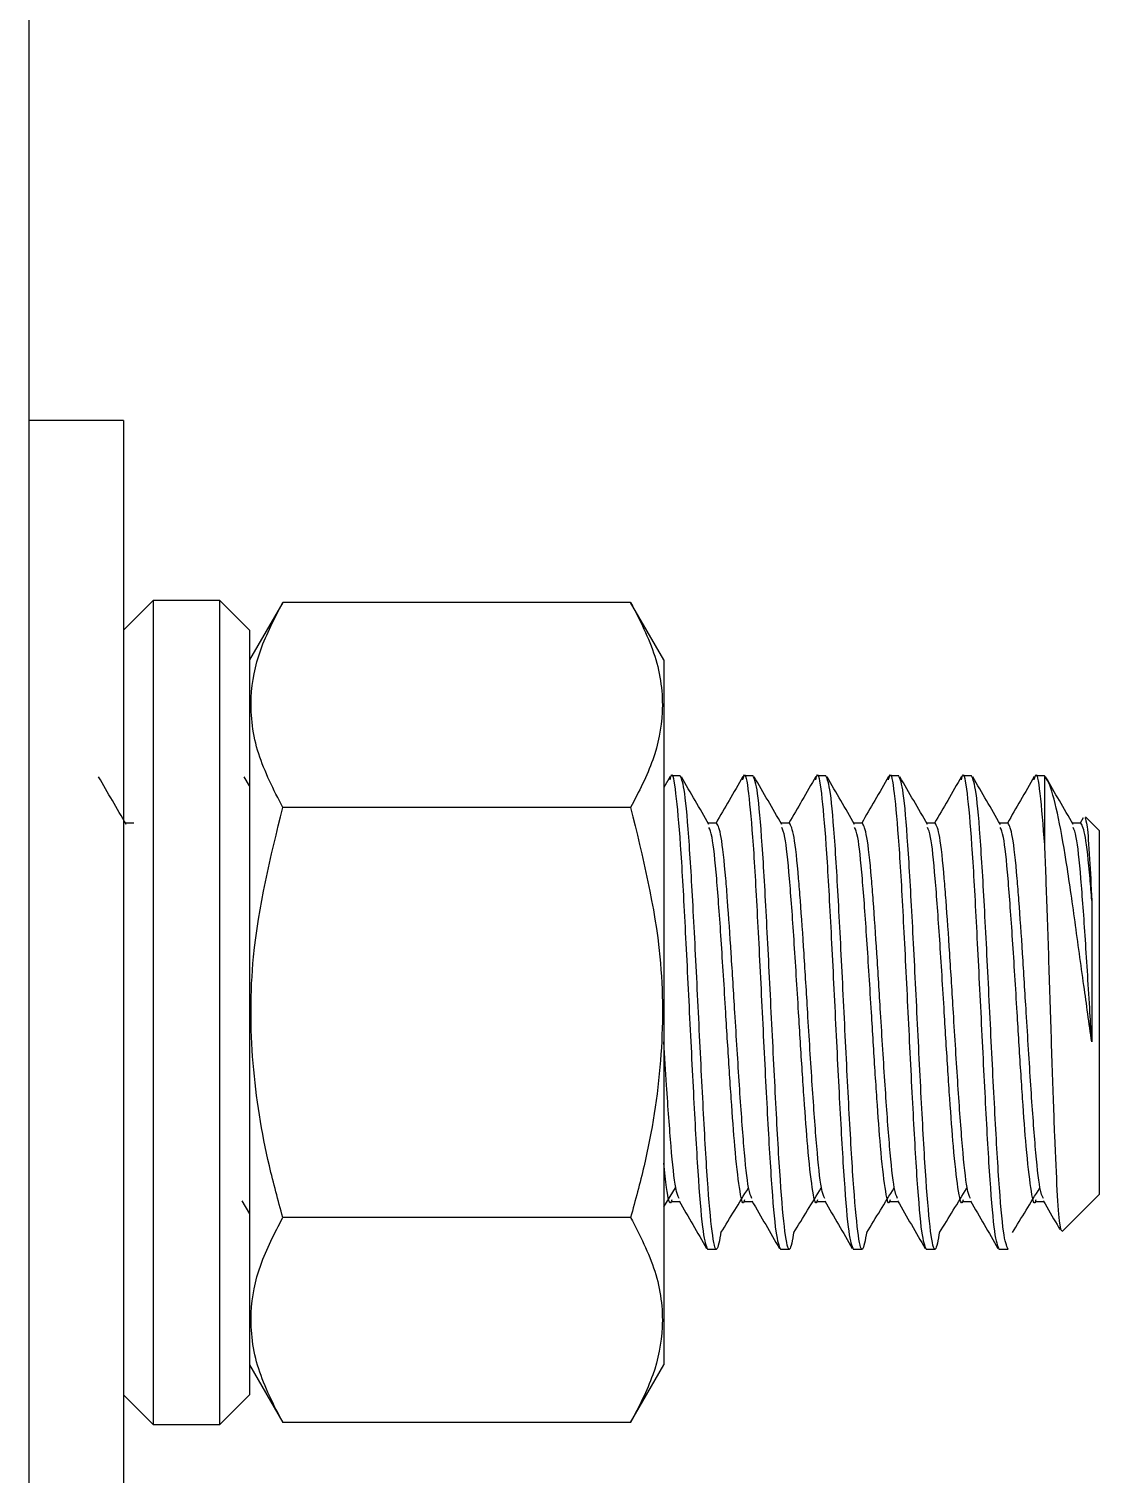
# Model space of a CAD drawing. Header units: millimetres. Extents: x 1293 to 41893, y 1011 to 26911.
# Drawn here: x 14320.09 to 14339.23, y 13835.24 to 13861.09 of the extents above; entities that cross this region are included whole.
import ezdxf

# ---------------------------------------------------------------- set-up
doc = ezdxf.new("R2010")
doc.units = ezdxf.units.MM
doc.header["$LTSCALE"] = 50

msp = doc.modelspace()

# ---------------------------------------------------------------- linework, layer by layer
at = {"color": 7, "linetype": 'Continuous', "lineweight": 25}
for p, q in [((14320.0948163, 13885.4718731), (14320.0948163, 13800.8052064)), ((14321.7881497, 13854.0817064), (14320.0948163, 13854.0817064)), ((14321.7881497, 13854.0817064), (14321.7881497, 13832.9150398)), ((14322.3173163, 13850.8643731), (14321.7881497, 13850.3352064)), ((14323.5111163, 13850.8643731), (14322.3173163, 13850.8643731)), ((14322.3173163, 13850.8643731), (14322.3173163, 13836.1323731)), ((14324.040283, 13850.3352064), (14323.5111163, 13850.8643731)), ((14323.5111163, 13836.1323731), (14323.5111163, 13850.8643731)), ((14324.6346389, 13850.8305064), (14324.040283, 13849.8010518)), ((14330.8542604, 13850.8305064), (14324.6346389, 13850.8305064)), ((14331.4486163, 13849.8010518), (14330.8542604, 13850.8305064)), ((14324.040283, 13850.3352064), (14324.040283, 13836.6615398)), ((14331.4486163, 13849.8010518), (14331.4486163, 13837.1956945)), ((14324.040283, 13847.5492235), (14323.9465044, 13847.7110075)), ((14331.5599602, 13847.7157321), (14331.4486163, 13847.5236556)), ((14331.7410727, 13847.7317064), (14331.5782522, 13847.7317064)), ((14333.0436368, 13847.7317064), (14332.8808163, 13847.7317064)), ((14334.3462009, 13847.7317064), (14334.1833804, 13847.7317064)), ((14335.648765, 13847.7317064), (14335.4859445, 13847.7317064)), ((14336.9513292, 13847.7317064), (14336.7885086, 13847.7317064)), ((14338.2538933, 13847.7317064), (14338.0910727, 13847.7317064)), ((14338.2538933, 13847.7317064), (14338.2538933, 13846.4976223)), ((14330.8540741, 13847.1647624), (14324.6348252, 13847.1647624)), ((14339.2308163, 13846.7547834), (14338.987371, 13846.9982287)), ((14321.9718696, 13846.8856662), (14321.8200919, 13846.8856662)), ((14332.3923824, 13846.8856662), (14332.2406047, 13846.8856662)), ((14333.6949465, 13846.8856662), (14333.5431688, 13846.8856662)), ((14334.9975106, 13846.8856662), (14334.8457329, 13846.8856662)), ((14336.3000747, 13846.8856662), (14336.148297, 13846.8856662)), ((14337.6026389, 13846.8856662), (14337.4508611, 13846.8856662)), ((14338.905203, 13846.8856662), (14338.7534252, 13846.8856662)), ((14338.9484087, 13846.9795645), (14338.8939196, 13846.8856662)), ((14339.2308163, 13846.7547834), (14339.2308163, 13840.2419629)), ((14331.4486163, 13840.0196559), (14331.6578079, 13840.3595105)), ((14323.9050976, 13840.1272841), (14324.040283, 13839.8942723)), ((14331.5894217, 13840.1158402), (14331.7271216, 13840.1158402)), ((14332.8919858, 13840.1158402), (14333.0296857, 13840.1158402)), ((14334.1945499, 13840.1158402), (14334.3322498, 13840.1158402)), ((14335.497114, 13840.1158402), (14335.6348139, 13840.1158402)), ((14336.7996781, 13840.1158402), (14336.937378, 13840.1158402)), ((14338.1022422, 13840.1158402), (14338.2399421, 13840.1158402)), ((14338.5722462, 13839.5833927), (14339.2308163, 13840.2419629)), ((14330.8540741, 13839.8319838), (14324.6348252, 13839.8319838)), ((14332.2295343, 13839.2650398), (14332.3923548, 13839.2650398)), ((14333.5320984, 13839.2650398), (14333.6949189, 13839.2650398)), ((14334.8346625, 13839.2650398), (14334.997483, 13839.2650398)), ((14336.1372266, 13839.2650398), (14336.3000471, 13839.2650398)), ((14337.4397907, 13839.2650398), (14337.6026112, 13839.2650398)), ((14324.040283, 13837.1956945), (14324.6346389, 13836.1662398)), ((14330.8542604, 13836.1662398), (14331.4486163, 13837.1956945)), ((14321.7881497, 13836.6615398), (14322.3173163, 13836.1323731)), ((14323.5111163, 13836.1323731), (14324.040283, 13836.6615398)), ((14330.8542604, 13836.1662398), (14324.6346389, 13836.1662398)), ((14322.3173163, 13836.1323731), (14323.5111163, 13836.1323731))]:
    msp.add_line(p, q, dxfattribs=at)
for points, knots in [([(14324.6348252, 13847.1647624), (14324.4710007, 13847.4829372), (14324.1397992, 13848.1261862), (14324.0186167, 13849.0792174), (14324.1964019, 13849.9902227), (14324.4876703, 13850.5487061), (14324.6346389, 13850.8305064)], [0, 0, 0, 0, 0.2646176718, 0.5349733347, 0.7653562273, 1, 1, 1, 1]), ([(14330.8542604, 13850.8305064), (14331.0180529, 13850.5123422), (14331.34919, 13849.8691139), (14331.4702735, 13848.9160935), (14331.292397, 13848.0050785), (14331.0010715, 13847.4465735), (14330.8540741, 13847.1647624)], [0, 0, 0, 0, 0.2646061211, 0.5349506065, 0.7653448938, 1, 1, 1, 1]), ([(14331.5599142, 13847.6589567), (14331.5660301, 13847.6872115), (14331.5991209, 13847.8400867), (14331.6588491, 13847.4780446), (14331.7420147, 13846.5790764), (14331.8218785, 13845.1575542), (14331.9038942, 13843.499585), (14331.9859041, 13841.8343578), (14332.0657856, 13840.4345516), (14332.1488861, 13839.4555644), (14332.2027121, 13839.3284051), (14332.2295343, 13839.2650398)], [0, 0, 0, 0, 0.0275023519, 0.1488038211, 0.2709261513, 0.3920013051, 0.5137511759, 0.6355010468, 0.7565762006, 0.8786985308, 1, 1, 1, 1]), ([(14332.8624783, 13847.6589567), (14332.8685942, 13847.6872115), (14332.901685, 13847.8400867), (14332.9614132, 13847.4780446), (14333.0445788, 13846.5790764), (14333.1244426, 13845.1575542), (14333.2064583, 13843.499585), (14333.2884682, 13841.8343578), (14333.3683497, 13840.4345516), (14333.4514502, 13839.4555644), (14333.5052762, 13839.3284051), (14333.5320984, 13839.2650398)], [0, 0, 0, 0, 0.0275023519, 0.1488038211, 0.2709261513, 0.3920013051, 0.5137511759, 0.6355010468, 0.7565762006, 0.8786985308, 1, 1, 1, 1]), ([(14334.1650424, 13847.6589567), (14334.1711583, 13847.6872115), (14334.2042491, 13847.8400867), (14334.2639773, 13847.4780446), (14334.3471429, 13846.5790764), (14334.4270067, 13845.1575542), (14334.5090224, 13843.499585), (14334.5910323, 13841.8343578), (14334.6709138, 13840.4345516), (14334.7540143, 13839.4555644), (14334.8078403, 13839.3284051), (14334.8346625, 13839.2650398)], [0, 0, 0, 0, 0.0275023519, 0.1488038211, 0.2709261513, 0.3920013051, 0.5137511759, 0.6355010468, 0.7565762006, 0.8786985308, 1, 1, 1, 1]), ([(14335.4676065, 13847.6589567), (14335.4737224, 13847.6872115), (14335.5068132, 13847.8400867), (14335.5665414, 13847.4780446), (14335.649707, 13846.5790764), (14335.7295708, 13845.1575542), (14335.8115865, 13843.499585), (14335.8935964, 13841.8343578), (14335.9734779, 13840.4345516), (14336.0565784, 13839.4555644), (14336.1104044, 13839.3284051), (14336.1372266, 13839.2650398)], [0, 0, 0, 0, 0.02750235188, 0.14880382106, 0.27092615129, 0.39200130508, 0.51375117594, 0.6355010468, 0.75657620059, 0.87869853082, 1, 1, 1, 1]), ([(14336.7701706, 13847.6589567), (14336.7762865, 13847.6872115), (14336.8093773, 13847.8400867), (14336.8691055, 13847.4780446), (14336.9522711, 13846.5790764), (14337.0321349, 13845.1575542), (14337.1141506, 13843.499585), (14337.1961605, 13841.8343578), (14337.276042, 13840.4345516), (14337.3591425, 13839.4555644), (14337.4129685, 13839.3284051), (14337.4397907, 13839.2650398)], [0, 0, 0, 0, 0.0275023519, 0.1488038211, 0.2709261513, 0.3920013051, 0.5137511759, 0.6355010468, 0.7565762006, 0.8786985308, 1, 1, 1, 1]), ([(14338.0727347, 13847.6589567), (14338.0788495, 13847.6870442), (14338.1119344, 13847.8390141), (14338.1716302, 13847.503189), (14338.2264777, 13846.8327441), (14338.2538933, 13846.4976223)], [0, 0, 0, 0, 0.1018483121, 0.5510589814, 1, 1, 1, 1]), ([(14321.83442, 13846.8609802), (14321.7522305, 13847.0025389), (14321.5877851, 13847.2857707), (14321.4235346, 13847.5692238), (14321.3413762, 13847.7110075)], [0, 0, 0, 0, 0.49979823678, 1, 1, 1, 1]), ([(14332.470078, 13839.5733791), (14332.4441353, 13839.4275629), (14332.3911957, 13839.130005), (14332.3117373, 13839.4933421), (14332.2285978, 13840.424418), (14332.148727, 13841.8373792), (14332.0667132, 13843.4976481), (14331.9847028, 13845.1622589), (14331.9048215, 13846.5622295), (14331.8217209, 13847.5411731), (14331.767895, 13847.6683383), (14331.7410727, 13847.7317064)], [0, 0, 0, 0, 0.10703217568, 0.21841373967, 0.33054903556, 0.44172279199, 0.55351608784, 0.66530938369, 0.77648314012, 0.88861843601, 1, 1, 1, 1]), ([(14332.2549328, 13846.8609802), (14332.1727433, 13847.0025389), (14332.008298, 13847.2857707), (14331.8440474, 13847.5692238), (14331.761889, 13847.7110075)], [0, 0, 0, 0, 0.49979823678, 1, 1, 1, 1]), ([(14332.8625243, 13847.7157321), (14332.7803194, 13847.573884), (14332.6199509, 13847.2971613), (14332.4593675, 13847.0205073), (14332.3810991, 13846.8856662)], [0, 0, 0, 0, 0.5126002289, 1, 1, 1, 1]), ([(14333.7726421, 13839.5733791), (14333.7466994, 13839.4275629), (14333.6937598, 13839.130005), (14333.6143014, 13839.4933421), (14333.5311619, 13840.424418), (14333.4512911, 13841.8373792), (14333.3692773, 13843.4976481), (14333.2872669, 13845.1622589), (14333.2073856, 13846.5622295), (14333.124285, 13847.5411731), (14333.0704591, 13847.6683383), (14333.0436368, 13847.7317064)], [0, 0, 0, 0, 0.10703217568, 0.21841373967, 0.33054903556, 0.44172279199, 0.55351608784, 0.66530938369, 0.77648314012, 0.88861843601, 1, 1, 1, 1]), ([(14333.5574969, 13846.8609802), (14333.4753074, 13847.0025389), (14333.3108621, 13847.2857707), (14333.1466115, 13847.5692238), (14333.0644531, 13847.7110075)], [0, 0, 0, 0, 0.49979823678, 1, 1, 1, 1]), ([(14334.1650884, 13847.7157321), (14334.0828835, 13847.573884), (14333.922515, 13847.2971613), (14333.7619316, 13847.0205073), (14333.6836632, 13846.8856662)], [0, 0, 0, 0, 0.5126002289, 1, 1, 1, 1]), ([(14335.0752062, 13839.5733791), (14335.0492635, 13839.4275629), (14334.9963239, 13839.130005), (14334.9168655, 13839.4933421), (14334.833726, 13840.424418), (14334.7538552, 13841.8373792), (14334.6718414, 13843.4976481), (14334.589831, 13845.1622589), (14334.5099497, 13846.5622295), (14334.4268491, 13847.5411731), (14334.3730232, 13847.6683383), (14334.3462009, 13847.7317064)], [0, 0, 0, 0, 0.10703217568, 0.21841373967, 0.33054903556, 0.44172279199, 0.55351608784, 0.66530938369, 0.77648314012, 0.88861843601, 1, 1, 1, 1]), ([(14334.860061, 13846.8609802), (14334.7778715, 13847.0025389), (14334.6134262, 13847.2857707), (14334.4491756, 13847.5692238), (14334.3670172, 13847.7110075)], [0, 0, 0, 0, 0.49979823678, 1, 1, 1, 1]), ([(14335.4676525, 13847.7157321), (14335.3854476, 13847.573884), (14335.2250791, 13847.2971613), (14335.0644957, 13847.0205073), (14334.9862273, 13846.8856662)], [0, 0, 0, 0, 0.5126002289, 1, 1, 1, 1]), ([(14336.3777703, 13839.5733791), (14336.3518276, 13839.4275629), (14336.298888, 13839.130005), (14336.2194296, 13839.4933421), (14336.1362901, 13840.424418), (14336.0564193, 13841.8373792), (14335.9744055, 13843.4976481), (14335.8923952, 13845.1622589), (14335.8125138, 13846.5622295), (14335.7294132, 13847.5411731), (14335.6755873, 13847.6683383), (14335.648765, 13847.7317064)], [0, 0, 0, 0, 0.10703217568, 0.21841373967, 0.33054903556, 0.44172279199, 0.55351608784, 0.66530938369, 0.77648314012, 0.88861843601, 1, 1, 1, 1]), ([(14336.1626251, 13846.8609802), (14336.0804356, 13847.0025389), (14335.9159903, 13847.2857707), (14335.7517397, 13847.5692238), (14335.6695813, 13847.7110075)], [0, 0, 0, 0, 0.4997982368, 1, 1, 1, 1]), ([(14336.7702166, 13847.7157321), (14336.6880117, 13847.573884), (14336.5276432, 13847.2971613), (14336.3670598, 13847.0205073), (14336.2887914, 13846.8856662)], [0, 0, 0, 0, 0.5126002289, 1, 1, 1, 1]), ([(14337.6026112, 13839.2650398), (14337.575789, 13839.3284122), (14337.5219631, 13839.455586), (14337.4388624, 13840.4344649), (14337.3589813, 13841.8346803), (14337.2769702, 13843.4983731), (14337.1949591, 13845.1620659), (14337.1150779, 13846.5622813), (14337.0319773, 13847.5411602), (14336.9781514, 13847.668334), (14336.9513292, 13847.7317064)], [0, 0, 0, 0, 0.1247318895, 0.2503078541, 0.374807028, 0.5, 0.625192972, 0.7496921459, 0.8752681105, 1, 1, 1, 1]), ([(14337.4651892, 13846.8609802), (14337.3829997, 13847.0025389), (14337.2185544, 13847.2857707), (14337.0543038, 13847.5692238), (14336.9721454, 13847.7110075)], [0, 0, 0, 0, 0.49979823678, 1, 1, 1, 1]), ([(14338.0727807, 13847.7157321), (14337.9905758, 13847.573884), (14337.8302073, 13847.2971613), (14337.6696239, 13847.0205073), (14337.5913555, 13846.8856662)], [0, 0, 0, 0, 0.5126002289, 1, 1, 1, 1]), ([(14339.0999335, 13842.972029), (14339.0528051, 13843.3059136), (14338.952052, 13844.0197078), (14338.7948547, 13845.1604944), (14338.6430983, 13846.2454493), (14338.4801734, 13847.127375), (14338.355959, 13847.5907626), (14338.2790112, 13847.6970207), (14338.2538933, 13847.7317064)], [0, 0, 0, 0, 0.1541146851, 0.3294736057, 0.5134005988, 0.7040898972, 0.9034064076, 1, 1, 1, 1]), ([(14338.7677533, 13846.8609802), (14338.6855638, 13847.0025389), (14338.5211185, 13847.2857707), (14338.3568679, 13847.5692238), (14338.2747095, 13847.7110075)], [0, 0, 0, 0, 0.49979823678, 1, 1, 1, 1]), ([(14324.6348252, 13839.8319838), (14324.5512777, 13840.1383329), (14324.3047462, 13841.0423065), (14324.0549686, 13842.5988054), (14324.047986, 13844.7757951), (14324.4173892, 13846.279601), (14324.6348252, 13847.1647624)], [0, 0, 0, 0, 0.1280647744, 0.377893031, 0.6338190398, 1, 1, 1, 1]), ([(14330.8540741, 13847.1647624), (14331.0715267, 13846.2795988), (14331.4371503, 13844.7912893), (14331.4354167, 13842.6150243), (14331.1883303, 13841.0576357), (14330.9376194, 13840.138328), (14330.8540741, 13839.8319838)], [0, 0, 0, 0, 0.36617943412, 0.61569220336, 0.87193575927, 1, 1, 1, 1]), ([(14338.9764708, 13846.9873285), (14338.9895579, 13846.9523581), (14339.0175256, 13846.8776252), (14339.0586135, 13846.3276274), (14339.0868936, 13845.7597646), (14339.0999335, 13845.4979247)], [0, 0, 0, 0, 0.32155289498, 0.68717010064, 1, 1, 1, 1]), ([(14332.8918255, 13840.1460265), (14332.8881542, 13840.1331184), (14332.8575106, 13840.0253782), (14332.8003421, 13840.31857), (14332.7221841, 13840.9849377), (14332.6540124, 13841.9372516), (14332.5975861, 13842.7907435), (14332.5395067, 13843.7627969), (14332.472875, 13844.8320236), (14332.3933805, 13845.9442692), (14332.3184675, 13846.6721685), (14332.2727255, 13846.7685445), (14332.2540061, 13846.8079854)], [0, 0, 0, 0, 0.0173248475, 0.1446059612, 0.2727507905, 0.3744103263, 0.4773387016, 0.5282886896, 0.6560416124, 0.7830845945, 0.9112294238, 1, 1, 1, 1]), ([(14333.0239336, 13840.1736241), (14333.0036328, 13840.2154136), (14332.9563111, 13840.3128264), (14332.8798509, 13841.0511094), (14332.800091, 13842.1656074), (14332.7230677, 13843.4132817), (14332.6527011, 13844.5669423), (14332.5979345, 13845.3679897), (14332.5397561, 13846.1038064), (14332.4728795, 13846.7344612), (14332.4191507, 13846.8353272), (14332.3923815, 13846.8855814)], [0, 0, 0, 0, 0.0972345688, 0.2266570687, 0.3549667354, 0.4839934213, 0.5878155288, 0.6916121498, 0.7420698126, 0.8714923125, 1, 1, 1, 1]), ([(14334.1943896, 13840.1460265), (14334.1907183, 13840.1331184), (14334.1600747, 13840.0253782), (14334.1029062, 13840.31857), (14334.0247482, 13840.9849377), (14333.9565765, 13841.9372516), (14333.9001502, 13842.7907435), (14333.8420708, 13843.7627969), (14333.7754391, 13844.8320236), (14333.6959446, 13845.9442692), (14333.6210316, 13846.6721685), (14333.5752896, 13846.7685445), (14333.5565702, 13846.8079854)], [0, 0, 0, 0, 0.0173248475, 0.1446059612, 0.2727507905, 0.3744103263, 0.4773387016, 0.5282886896, 0.6560416124, 0.7830845945, 0.9112294238, 1, 1, 1, 1]), ([(14334.3264977, 13840.1736241), (14334.3061969, 13840.2154136), (14334.2588752, 13840.3128264), (14334.182415, 13841.0511094), (14334.1026551, 13842.1656074), (14334.0256318, 13843.4132817), (14333.9552652, 13844.5669423), (14333.9004986, 13845.3679897), (14333.8423202, 13846.1038064), (14333.7754436, 13846.7344612), (14333.7217148, 13846.8353272), (14333.6949456, 13846.8855814)], [0, 0, 0, 0, 0.0972345688, 0.2266570687, 0.3549667354, 0.4839934213, 0.5878155288, 0.6916121498, 0.7420698126, 0.8714923125, 1, 1, 1, 1]), ([(14335.4969537, 13840.1460265), (14335.4932824, 13840.1331184), (14335.4626388, 13840.0253782), (14335.4054703, 13840.31857), (14335.3273123, 13840.9849377), (14335.2591406, 13841.9372516), (14335.2027143, 13842.7907435), (14335.1446349, 13843.7627969), (14335.0780032, 13844.8320236), (14334.9985087, 13845.9442692), (14334.9235957, 13846.6721685), (14334.8778537, 13846.7685445), (14334.8591343, 13846.8079854)], [0, 0, 0, 0, 0.0173248475, 0.1446059612, 0.2727507905, 0.3744103263, 0.4773387016, 0.5282886896, 0.6560416124, 0.7830845945, 0.9112294238, 1, 1, 1, 1]), ([(14335.6290618, 13840.1736241), (14335.608761, 13840.2154136), (14335.5614393, 13840.3128264), (14335.4849791, 13841.0511094), (14335.4052192, 13842.1656074), (14335.3281959, 13843.4132817), (14335.2578293, 13844.5669423), (14335.2030627, 13845.3679897), (14335.1448843, 13846.1038064), (14335.0780077, 13846.7344612), (14335.0242789, 13846.8353272), (14334.9975097, 13846.8855814)], [0, 0, 0, 0, 0.0972345688, 0.2266570687, 0.3549667354, 0.4839934213, 0.5878155288, 0.6916121498, 0.7420698126, 0.8714923125, 1, 1, 1, 1]), ([(14336.7995178, 13840.1460265), (14336.7958465, 13840.1331184), (14336.7652029, 13840.0253782), (14336.7080344, 13840.31857), (14336.6298764, 13840.9849377), (14336.5617047, 13841.9372516), (14336.5052784, 13842.7907435), (14336.447199, 13843.7627969), (14336.3805673, 13844.8320236), (14336.3010728, 13845.9442692), (14336.2261598, 13846.6721685), (14336.1804178, 13846.7685445), (14336.1616984, 13846.8079854)], [0, 0, 0, 0, 0.01732484746, 0.14460596118, 0.2727507905, 0.37441032631, 0.47733870162, 0.52828868961, 0.65604161237, 0.78308459449, 0.91122942381, 1, 1, 1, 1]), ([(14336.9316259, 13840.1736241), (14336.9113251, 13840.2154136), (14336.8640034, 13840.3128264), (14336.7875433, 13841.0511094), (14336.7077833, 13842.1656074), (14336.63076, 13843.4132817), (14336.5603934, 13844.5669423), (14336.5056268, 13845.3679897), (14336.4474485, 13846.1038064), (14336.3805718, 13846.7344612), (14336.326843, 13846.8353272), (14336.3000738, 13846.8855814)], [0, 0, 0, 0, 0.0972345688, 0.2266570687, 0.3549667354, 0.4839934213, 0.5878155288, 0.6916121498, 0.7420698126, 0.8714923125, 1, 1, 1, 1]), ([(14338.1020819, 13840.1460265), (14338.0984106, 13840.1331184), (14338.067767, 13840.0253782), (14338.0105986, 13840.31857), (14337.9324405, 13840.9849377), (14337.8642688, 13841.9372516), (14337.8078425, 13842.7907435), (14337.7497631, 13843.7627969), (14337.6831314, 13844.8320236), (14337.6036369, 13845.9442692), (14337.5287239, 13846.6721685), (14337.4829819, 13846.7685445), (14337.4642625, 13846.8079854)], [0, 0, 0, 0, 0.0173248475, 0.1446059612, 0.2727507905, 0.3744103263, 0.4773387016, 0.5282886896, 0.6560416124, 0.7830845945, 0.9112294238, 1, 1, 1, 1]), ([(14338.23419, 13840.1736241), (14338.2138892, 13840.2154136), (14338.1665675, 13840.3128264), (14338.0901074, 13841.0511094), (14338.0103474, 13842.1656074), (14337.9333241, 13843.4132817), (14337.8629575, 13844.5669423), (14337.8081909, 13845.3679897), (14337.7500126, 13846.1038064), (14337.6831359, 13846.7344612), (14337.6294071, 13846.8353272), (14337.6026379, 13846.8855814)], [0, 0, 0, 0, 0.0972345688, 0.2266570687, 0.3549667354, 0.4839934213, 0.5878155288, 0.6916121498, 0.7420698126, 0.8714923125, 1, 1, 1, 1]), ([(14339.0999335, 13842.972029), (14339.0893313, 13843.1471573), (14339.0521452, 13843.7614057), (14338.9857605, 13844.8325204), (14338.9061833, 13845.9441341), (14338.8312909, 13846.6721906), (14338.7855469, 13846.7685509), (14338.7668266, 13846.8079854)], [0, 0, 0, 0, 0.0974818456, 0.341909591, 0.5849790176, 0.8301565919, 1, 1, 1, 1]), ([(14339.0999335, 13845.4979247), (14339.08954, 13845.6320435), (14339.0524877, 13846.110173), (14338.9857296, 13846.732344), (14338.931981, 13846.8346232), (14338.905202, 13846.8855814)], [0, 0, 0, 0, 0.1636175446, 0.5832919897, 1, 1, 1, 1]), ([(14338.2538933, 13846.4976223), (14338.2684003, 13846.1200906), (14338.2973676, 13845.3662462), (14338.3433577, 13843.9520839), (14338.3869693, 13842.5371983), (14338.4327971, 13841.2527003), (14338.4769482, 13840.265916), (14338.5208505, 13839.6455584), (14338.5498017, 13839.6093212), (14338.5636464, 13839.5919924)], [0, 0, 0, 0, 0.1481510847, 0.2958237458, 0.4421211468, 0.5864407858, 0.7298672876, 0.8708207314, 1, 1, 1, 1]), ([(14339.0999335, 13845.4979247), (14339.0999335, 13845.4083357), (14339.0999335, 13845.1641598), (14339.0999335, 13844.7248245), (14339.0999335, 13844.1725282), (14339.0999335, 13843.5802794), (14339.0999335, 13843.1769519), (14339.0999335, 13842.972029)], [0, 0, 0, 0, 0.1223649608, 0.3335071852, 0.5446494096, 0.7686451522, 1, 1, 1, 1]), ([(14331.7213695, 13840.1736241), (14331.7010691, 13840.2152737), (14331.6537481, 13840.3123604), (14331.5772807, 13841.0537041), (14331.5083411, 13842.0068364), (14331.4648753, 13842.7090214), (14331.4486163, 13842.9716826)], [0, 0, 0, 0, 0.2252650625, 0.5251004801, 0.8223577771, 1, 1, 1, 1]), ([(14331.5892614, 13840.1460265), (14331.5855906, 13840.1332292), (14331.5549512, 13840.0264137), (14331.5086248, 13840.2293503), (14331.4649153, 13840.6475744), (14331.4486163, 13840.8035276)], [0, 0, 0, 0, 0.07864537175, 0.6564323063, 1, 1, 1, 1]), ([(14332.470121, 13839.5617354), (14332.5518265, 13839.6950203), (14332.7152272, 13839.9615731), (14332.8786605, 13840.2268703), (14332.960372, 13840.3595105)], [0, 0, 0, 0, 0.5000317469, 1, 1, 1, 1]), ([(14333.7726851, 13839.5617354), (14333.8543906, 13839.6950203), (14334.0177913, 13839.9615731), (14334.1812247, 13840.2268703), (14334.2629361, 13840.3595105)], [0, 0, 0, 0, 0.5000317469, 1, 1, 1, 1]), ([(14335.0752492, 13839.5617354), (14335.1569547, 13839.6950203), (14335.3203554, 13839.9615731), (14335.4837888, 13840.2268703), (14335.5655002, 13840.3595105)], [0, 0, 0, 0, 0.5000317469, 1, 1, 1, 1]), ([(14336.3778133, 13839.5617354), (14336.4595188, 13839.6950203), (14336.6229195, 13839.9615731), (14336.7863529, 13840.2268703), (14336.8680643, 13840.3595105)], [0, 0, 0, 0, 0.5000317469, 1, 1, 1, 1]), ([(14337.6803774, 13839.5617354), (14337.7620829, 13839.6950203), (14337.9254836, 13839.9615731), (14338.088917, 13840.2268703), (14338.1706284, 13840.3595105)], [0, 0, 0, 0, 0.5000317469, 1, 1, 1, 1]), ([(14331.7204822, 13840.1272841), (14331.8024318, 13839.9860619), (14331.9663628, 13839.7035624), (14332.1301996, 13839.4208672), (14332.212134, 13839.279492)], [0, 0, 0, 0, 0.4999024016, 1, 1, 1, 1]), ([(14333.0230463, 13840.1272841), (14333.1049959, 13839.9860619), (14333.268927, 13839.7035624), (14333.4327637, 13839.4208672), (14333.5146981, 13839.279492)], [0, 0, 0, 0, 0.4999024016, 1, 1, 1, 1]), ([(14334.3256104, 13840.1272841), (14334.40756, 13839.9860619), (14334.5714911, 13839.7035624), (14334.7353278, 13839.4208672), (14334.8172622, 13839.279492)], [0, 0, 0, 0, 0.4999024016, 1, 1, 1, 1]), ([(14335.6281745, 13840.1272841), (14335.7101241, 13839.9860619), (14335.8740552, 13839.7035624), (14336.0378919, 13839.4208672), (14336.1198263, 13839.279492)], [0, 0, 0, 0, 0.4999024016, 1, 1, 1, 1]), ([(14336.9307386, 13840.1272841), (14337.0126882, 13839.9860619), (14337.1766193, 13839.7035624), (14337.340456, 13839.4208672), (14337.4223904, 13839.279492)], [0, 0, 0, 0, 0.4999024016, 1, 1, 1, 1]), ([(14338.2333027, 13840.1272841), (14338.3152575, 13839.9860727), (14338.4139288, 13839.816058), (14338.5125433, 13839.6459255), (14338.5292502, 13839.6171022)], [0, 0, 0, 0, 0.8305833709, 1, 1, 1, 1]), ([(14324.6346389, 13836.1662398), (14324.4708464, 13836.484404), (14324.1397093, 13837.1276323), (14324.0186258, 13838.0806528), (14324.1965023, 13838.9916678), (14324.4878279, 13839.5501728), (14324.6348252, 13839.8319838)], [0, 0, 0, 0, 0.2646061211, 0.5349506065, 0.7653448938, 1, 1, 1, 1]), ([(14330.8540741, 13839.8319838), (14331.0178986, 13839.513809), (14331.3491001, 13838.87056), (14331.4702826, 13837.9175289), (14331.2924974, 13837.0065235), (14331.001229, 13836.4480401), (14330.8542604, 13836.1662398)], [0, 0, 0, 0, 0.2646176718, 0.5349733347, 0.7653562273, 1, 1, 1, 1])]:
    msp.add_open_spline(points, degree=3, knots=knots, dxfattribs=at)

doc.saveas('drawing.dxf')
